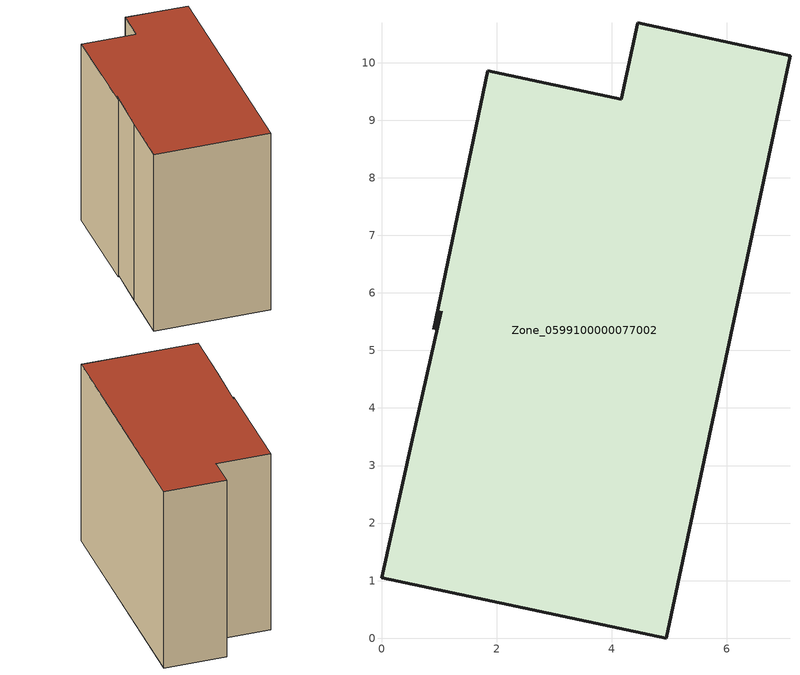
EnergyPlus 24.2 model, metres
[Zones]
Zone_0599100000077002
 floor ground (C_G): 0,1.05 0.53,3.45 1.04,5.68 0.91,5.37 1.85,9.86 4.17,9.36 4.45,10.69 7.1,10.12 4.95,0 z0
 wall outside (C_F): 0.53,3.45 0,1.05 4.95,0 7.1,10.12 4.45,10.69 4.17,9.36 1.85,9.86 0.91,5.37 1.04,5.68 0.53,3.45 z0:8.48
 roof outside (C_R): 1.04,5.68 0.53,3.45 0,1.05 4.95,0 7.1,10.12 4.45,10.69 4.17,9.36 1.85,9.86 0.91,5.37 z8.48
[BUILDING]
Pand.0599100000077002: North Axis=0; Terrain=City; Loads Convergence Tolerance Value=0.04; Temperature Convergence Tolerance Value=0.4; Solar Distribution=FullExterior; Maximum Number of Warmup Days=25; Minimum Number of Warmup Days=1
[Site:Location]
Rotterdam.The.Hague.AP_ZH_NLD Design_Conditions: Latitude=51.96; Longitude=4.45; Time Zone=1; Elevation=-4.5
[SITE:GROUNDTEMPERATURE:BUILDINGSURFACE]
18, 18, 18, 18, 18, 18, 18, 18, 18, 18, 18, 18
[MATERIAL] Thermal Absorptance=0.9; Solar Absorptance=0.7; Visible Absorptance=0.7
Name | Roughness | Thickness | Conductivity | Density | Specific Heat
G.TC.1975-1991 | MediumSmooth | 0.15 | 0.288461 | 540 | 1210
F.TC.1975-1991 | Rough | 0.3 | 0.230769 | 1920 | 840
R.TC.1975-1991 | MediumRough | 0.2 | 0.153846 | 1500 | 1000
[CONSTRUCTION]
C_G: G.TC.1975-1991
C_F: F.TC.1975-1991
C_R: R.TC.1975-1991
[ZONE]
Zone_0599100000077002: Type=1; Multiplier=1; Ceiling Height=Autocalculate; Volume=Autocalculate; Floor Area=autocalculate; Part of Total Floor Area=Yes
[ZONEINFILTRATION:DESIGNFLOWRATE]
Infil_Zone_0599100000077002: Zone or ZoneList or Space or SpaceList=Zone_0599100000077002; Schedule=AlwaysOn; Design Flow Rate Calculation Method=Flow/Area; Flow Rate per Floor Area=0.003; Constant Term Coefficient=1; Temperature Term Coefficient=0; Velocity Term Coefficient=0; Velocity Squared Term Coefficient=0
[HVACTEMPLATE:ZONE:IDEALLOADSAIRSYSTEM]
Zone_0599100000077002: Maximum Heating Supply Air Temperature=50; Minimum Cooling Supply Air Temperature=13; Maximum Heating Supply Air Humidity Ratio=0.0156; Minimum Cooling Supply Air Humidity Ratio=0.0077; Heating Limit=NoLimit; Cooling Limit=NoLimit; Dehumidification Control Type=ConstantSensibleHeatRatio; Cooling Sensible Heat Ratio=0.7; Dehumidification Setpoint=60; Humidification Control Type=None; Humidification Setpoint=30; Outdoor Air Method=None; Outdoor Air Flow Rate per Person=0.00944; Outdoor Air Flow Rate per Zone Floor Area=0; Outdoor Air Flow Rate per Zone=0; Demand Controlled Ventilation Type=None; Outdoor Air Economizer Type=NoEconomizer; Heat Recovery Type=None; Sensible Heat Recovery Effectiveness=0.7; Latent Heat Recovery Effectiveness=0.65
[ZONECONTROL:THERMOSTAT]
ThermostatControl_Zone_0599100000077002: Zone or ZoneList=Zone_0599100000077002; Control Type Schedule=DualSetpointControlType; Control 1=Thermostat_Zone_0599100000077002; Temperature Difference Between Cutout And Setpoint=0
[THERMOSTATSETPOINT:DUALSETPOINT]
Thermostat_Zone_0599100000077002: Heating Setpoint Temperature Schedule=HeatingSetpoint_Zone_0599100000077002; Cooling Setpoint Temperature Schedule=CoolingSetpoint_Zone_0599100000077002
[SCHEDULE:COMPACT]
HeatingSetpoint_Zone_0599100000077002: Through: 12/31, For: AllDays, Until: 24:00, 21
CoolingSetpoint_Zone_0599100000077002: Through: 12/31, For: AllDays, Until: 24:00, 24
DualSetpointControlType: Through: 12/31, For: AllDays, Until: 24:00, 4
AlwaysOn: Through: 12/31, For: AllDays, Until: 24:00, 1
